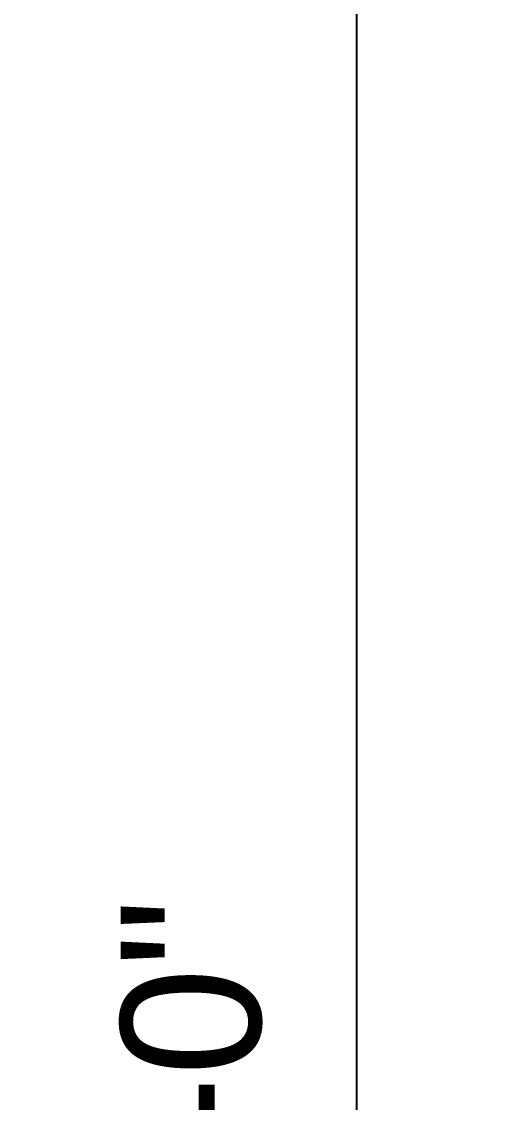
# Model space of a CAD drawing. Header units: inches. Extents: x 1913 to 24953, y -2945 to 1064.
# Drawn here: x 18544 to 18584.7, y -319.8 to -227 of the extents above; entities that cross this region are included whole.
import ezdxf

# ---------------------------------------------------------------- set-up
doc = ezdxf.new("R2010")
doc.units = ezdxf.units.IN
doc.header["$MEASUREMENT"] = 0
doc.layers.add('A-ANNO-DIMS', color=211, linetype='Continuous', lineweight=9)
doc.styles.add('Arial', font='arial.ttf', dxfattribs={"height": 12})
doc.dimstyles.new('Linear_-_3_32__Arial', dxfattribs={"dimscale": 12, "dimtxt": 12.243113, "dimasz": 1.333333, "dimexe": 1, "dimexo": 0.666667, "dimgap": 0.666667, "dimtad": 1, "dimdec": 5, "dimrnd": 0.03125, "dimzin": 1, "dimdsep": 46, "dimlunit": 4, "dimtxsty": 'Arial', "dimblk1": 'OBLIQUE', "dimblk2": 'OBLIQUE', "dimsah": 1, "dimcen": 0.09, "dimdle": 1, "dimazin": 0, "dimtfac": 1, "dimtdec": 4, "dimtix": 1, "dimtmove": 0, "dimatfit": 3, "dimfxl": 1, "dimtvp": 1, "dimtfill": 1, "dimfrac": 2, "dimtolj": 1, "dimtzin": 0, "dimarcsym": 2})

# ---------------------------------------------------------------- blocks, each defined once
blk = doc.blocks.new('_Oblique')
at = {"color": 0, "linetype": 'ByBlock', "lineweight": -2}
blk.add_line((-0.5, -0.5), (0.5, 0.5), dxfattribs=at)
blk = doc.blocks.new('*D427')
at = {"layer": 'A-ANNO-DIMS', "color": 0, "lineweight": -2, "transparency": 16777216}
for p, q in [((18572.677, -197.581), (18572.677, -449.581)), ((18551.966, -209.581), (18584.677, -209.581)), ((18575.991, -437.581), (18560.677, -437.581))]:
    blk.add_line(p, q, dxfattribs=at)
at = {"layer": 'Defpoints', "color": 0, "lineweight": 0, "transparency": 16777216}
for p in [(18543.966, -209.581), (18572.677, -437.581), (18583.991, -437.581)]:
    blk.add_point(p, dxfattribs=at)
at = {"layer": 'A-ANNO-DIMS', "color": 0, "lineweight": -2, "transparency": 16777216, "xscale": 16, "yscale": 16, "zscale": 16}
for p, rotation in [((18572.677, -209.581), 90), ((18572.677, -437.581), 270)]:
    blk.add_blockref('_Oblique', p, dxfattribs=dict(at, rotation=rotation))
at = {"layer": 'A-ANNO-DIMS', "color": 0, "lineweight": 0, "transparency": 16777216, "insert": (18558.55, -323.581), "char_height": 12, "width": 51.30806, "attachment_point": 5, "rotation": 90, "style": 'Arial'}
blk.add_mtext('\\A1;19\'-0"', dxfattribs=at)

msp = doc.modelspace()

# ---------------------------------------------------------------- dimensions: what is measured, and where the dimension line sits
at = {"layer": 'A-ANNO-DIMS', "color": 1, "lineweight": 0}
dim = msp.add_linear_dim(base=(18572.677229, -437.581337), p1=(18543.966293, -209.581337), p2=(18583.990937, -437.581337), angle=90, dimstyle='Linear_-_3_32__Arial', override={"dimpost": '<>', "dimfxl": 60, "dimtfill": 0}, dxfattribs=at)
dim.commit()
dim.dimension.update_dxf_attribs({"geometry": '*D427', "text_midpoint": (18558.550353, -323.581337)})

doc.saveas('drawing.dxf')
